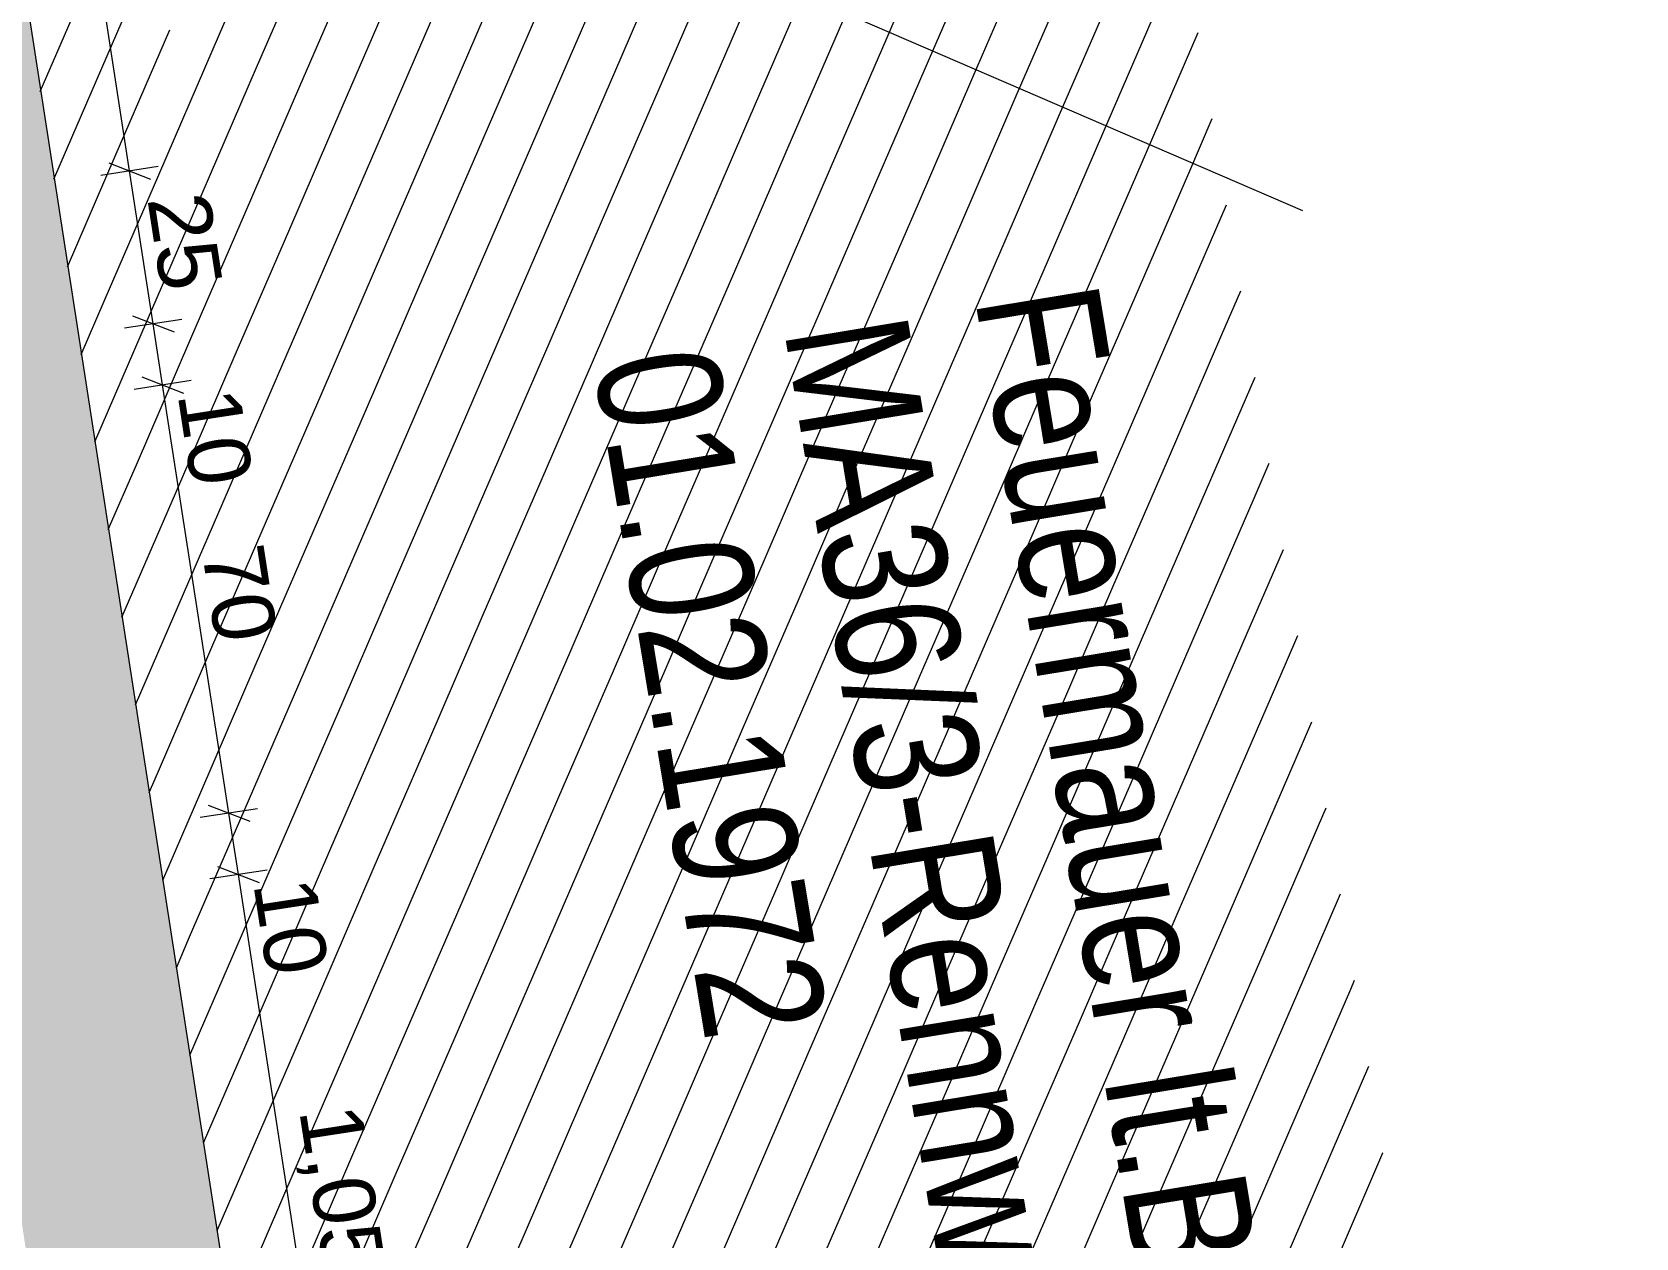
# Model space of a CAD drawing. Header units: millimetres. Extents: x 12535370 to 12566104, y 356204400 to 356234587.
# Drawn here: x 12555920 to 12558510, y 356216286 to 356218234 of the extents above; entities that cross this region are included whole.
import ezdxf
from ezdxf.enums import TextEntityAlignment as Align

# ---------------------------------------------------------------- set-up
doc = ezdxf.new("R2010")
doc.units = ezdxf.units.MM
doc.header["$MEASUREMENT"] = 0
doc.linetypes.add('Dot & Dashed', pattern=[6702.78, 3527.78, -1763.89, 0, -1411.11])
for name, color, linetype in [('New_015 Innenwände', 7, 'Continuous'), ('New_110 Bemassungen Ausführung', 7, 'Continuous'), ('New_290 Raster _ Achsen', 7, 'Continuous')]:
    doc.layers.add(name, color=color, linetype=linetype)
for name, color, linetype, lineweight in [('New_015 Innenwände_Pen_No__1', 7, 'Continuous', 13), ('New_110 Bemassungen Ausführung_Pen_No__1', 7, 'Continuous', 13), ('New_255 Plangrafiken_Pen_No__1', 7, 'Continuous', 13), ('New_255 Plangrafiken_Pen_No__39', 8, 'Continuous', 13), ('New_290 Raster _ Achsen_Pen_No__108', 7, 'Continuous', 13)]:
    doc.layers.add(name, color=color, linetype=linetype, lineweight=lineweight)
doc.styles.add('GENERATED_STYLE_1', font='arial.ttf')
doc.styles.add('GENERATED_STYLE_2', font='arial.ttf', dxfattribs={"width": 0.8})
doc.dimstyles.new('GENERATED_STYLE__1', dxfattribs={"dimtxt": 125, "dimasz": 47.5, "dimexe": 0.18, "dimexo": 2, "dimgap": 0, "dimtad": 1, "dimlfac": 0.001, "dimzin": 0, "dimdsep": 46, "dimtxsty": 'GENERATED_STYLE_1', "dimblk": 'ARROWHEAD_2', "dimblk1": 'ARROWHEAD_2', "dimblk2": 'ARROWHEAD_2', "dimcen": 0.09, "dimclrd": 7, "dimclre": 7, "dimclrt": 7, "dimadec": 0, "dimazin": 0, "dimtfac": 1, "dimtdec": 4, "dimtmove": 0, "dimatfit": 3, "dimfxl": 1, "dimtolj": 1, "dimtzin": 0, "dimarcsym": 0})
doc.dimstyles.new('GENERATED_STYLE__2', dxfattribs={"dimtxt": 100, "dimasz": 47.5, "dimexe": 0.18, "dimexo": 2, "dimgap": 0, "dimtad": 1, "dimlfac": 0.001, "dimzin": 0, "dimdsep": 46, "dimtxsty": 'GENERATED_STYLE_1', "dimblk": 'ARROWHEAD_2', "dimblk1": 'ARROWHEAD_2', "dimblk2": 'ARROWHEAD_2', "dimcen": 0.09, "dimclrd": 7, "dimclre": 7, "dimclrt": 7, "dimadec": 0, "dimazin": 0, "dimtfac": 1, "dimtdec": 4, "dimtmove": 0, "dimatfit": 3, "dimfxl": 1, "dimtolj": 1, "dimtzin": 0, "dimarcsym": 0})

# ---------------------------------------------------------------- blocks, each defined once
blk = doc.blocks.new('*X18', base_point=(12240439.2, 356160438.4))
at = {"layer": 'New_255 Plangrafiken_Pen_No__39', "color": 8, "linetype": 'Continuous', "lineweight": 13}
for p, q in [((12556808.6, 356218432.8), (12556720.5, 356218228.9)), ((12556808.6, 356218432.8), (12556720.5, 356218228.9)), ((12556300.1, 356218410.5), (12556212.1, 356218206.6)), ((12556300.1, 356218410.5), (12556212.1, 356218206.6)), ((12557387, 356218424.9), (12557298.9, 356218221)), ((12557387, 356218424.9), (12557298.9, 356218221)), ((12556878.6, 356218402.6), (12556790.5, 356218198.7)), ((12556878.6, 356218402.6), (12556790.5, 356218198.7)), ((12557457.1, 356218394.7), (12557369, 356218190.7)), ((12557457.1, 356218394.7), (12557369, 356218190.7)), ((12556370.2, 356218380.2), (12556282.1, 356218176.3)), ((12556370.2, 356218380.2), (12556282.1, 356218176.3)), ((12556948.7, 356218372.3), (12556860.6, 356218168.4)), ((12556948.7, 356218372.3), (12556860.6, 356218168.4)), ((12557527.1, 356218364.4), (12557439, 356218160.5)), ((12557527.1, 356218364.4), (12557439, 356218160.5)), ((12556440.2, 356218350), (12556352.2, 356218146.1)), ((12556440.2, 356218350), (12556352.2, 356218146.1)), ((12557018.7, 356218342.1), (12556930.6, 356218138.1)), ((12557018.7, 356218342.1), (12556930.6, 356218138.1)), ((12557597.2, 356218334.1), (12557509.1, 356218130.2)), ((12557597.2, 356218334.1), (12557509.1, 356218130.2)), ((12556510.3, 356218319.7), (12556422.2, 356218115.8)), ((12556510.3, 356218319.7), (12556422.2, 356218115.8)), ((12557088.8, 356218311.8), (12557000.7, 356218107.9)), ((12557088.8, 356218311.8), (12557000.7, 356218107.9)), ((12557667.2, 356218303.9), (12557579.1, 356218100)), ((12557667.2, 356218303.9), (12557579.1, 356218100)), ((12556001.9, 356218297.4), (12555932.7, 356218137.3)), ((12556001.9, 356218297.4), (12555932.7, 356218137.3)), ((12556580.4, 356218289.5), (12556492.3, 356218085.5)), ((12556580.4, 356218289.5), (12556492.3, 356218085.5)), ((12557158.8, 356218281.5), (12557070.7, 356218077.6)), ((12557158.8, 356218281.5), (12557070.7, 356218077.6)), ((12556071.9, 356218267.1), (12555983.9, 356218063.2)), ((12556071.9, 356218267.1), (12555983.9, 356218063.2)), ((12556650.4, 356218259.2), (12556562.3, 356218055.3)), ((12556650.4, 356218259.2), (12556562.3, 356218055.3)), ((12557228.9, 356218251.3), (12557140.8, 356218047.4)), ((12557228.9, 356218251.3), (12557140.8, 356218047.4)), ((12557737.3, 356218273.6), (12557649.2, 356218069.7)), ((12557737.3, 356218273.6), (12557649.2, 356218069.7)), ((12556142, 356218236.9), (12556053.9, 356218032.9)), ((12556142, 356218236.9), (12556053.9, 356218032.9)), ((12556720.5, 356218228.9), (12556632.4, 356218025)), ((12556720.5, 356218228.9), (12556632.4, 356218025)), ((12557802.8, 356218232.8), (12557719.3, 356218039.4)), ((12557802.8, 356218232.8), (12557719.3, 356218039.4)), ((12556212.1, 356218206.6), (12556124, 356218002.7)), ((12556212.1, 356218206.6), (12556124, 356218002.7)), ((12557298.9, 356218221), (12557210.8, 356218017.1)), ((12557298.9, 356218221), (12557210.8, 356218017.1)), ((12556282.1, 356218176.3), (12556194, 356217972.4)), ((12556282.1, 356218176.3), (12556194, 356217972.4)), ((12556790.5, 356218198.7), (12556702.4, 356217994.8)), ((12556790.5, 356218198.7), (12556702.4, 356217994.8)), ((12557369, 356218190.7), (12557280.9, 356217986.8)), ((12557369, 356218190.7), (12557280.9, 356217986.8)), ((12556860.6, 356218168.4), (12556772.5, 356217964.5)), ((12556860.6, 356218168.4), (12556772.5, 356217964.5)), ((12557439, 356218160.5), (12557351, 356217956.6)), ((12557439, 356218160.5), (12557351, 356217956.6)), ((12556352.2, 356218146.1), (12556264.1, 356217942.2)), ((12556352.2, 356218146.1), (12556264.1, 356217942.2)), ((12556930.6, 356218138.1), (12556842.5, 356217934.2)), ((12556930.6, 356218138.1), (12556842.5, 356217934.2)), ((12557509.1, 356218130.2), (12557421, 356217926.3)), ((12557509.1, 356218130.2), (12557421, 356217926.3)), ((12556422.2, 356218115.8), (12556334.1, 356217911.9)), ((12556422.2, 356218115.8), (12556334.1, 356217911.9)), ((12557000.7, 356218107.9), (12556912.6, 356217904)), ((12557000.7, 356218107.9), (12556912.6, 356217904)), ((12557579.1, 356218100), (12557491.1, 356217896)), ((12557579.1, 356218100), (12557491.1, 356217896)), ((12556492.3, 356218085.5), (12556404.2, 356217881.6)), ((12556492.3, 356218085.5), (12556404.2, 356217881.6)), ((12557070.7, 356218077.6), (12556982.7, 356217873.7)), ((12557070.7, 356218077.6), (12556982.7, 356217873.7)), ((12557649.2, 356218069.7), (12557561.1, 356217865.8)), ((12557649.2, 356218069.7), (12557561.1, 356217865.8)), ((12557825.8, 356218093.6), (12557789.3, 356218009.2)), ((12557825.8, 356218093.6), (12557789.3, 356218009.2)), ((12555983.9, 356218063.2), (12555954.7, 356217995.8)), ((12555983.9, 356218063.2), (12555954.7, 356217995.8)), ((12556562.3, 356218055.3), (12556474.2, 356217851.4)), ((12556562.3, 356218055.3), (12556474.2, 356217851.4)), ((12557140.8, 356218047.4), (12557052.7, 356217843.4)), ((12557140.8, 356218047.4), (12557052.7, 356217843.4)), ((12556053.9, 356218032.9), (12555976.7, 356217854.2)), ((12556053.9, 356218032.9), (12555976.7, 356217854.2)), ((12556632.4, 356218025), (12556544.3, 356217821.1)), ((12556632.4, 356218025), (12556544.3, 356217821.1)), ((12557719.3, 356218039.4), (12557631.2, 356217835.5)), ((12557719.3, 356218039.4), (12557631.2, 356217835.5)), ((12556124, 356218002.7), (12556035.9, 356217798.8)), ((12556124, 356218002.7), (12556035.9, 356217798.8)), ((12556702.4, 356217994.8), (12556614.3, 356217790.8)), ((12556702.4, 356217994.8), (12556614.3, 356217790.8)), ((12557210.8, 356218017.1), (12557122.8, 356217813.2)), ((12557210.8, 356218017.1), (12557122.8, 356217813.2)), ((12557789.3, 356218009.2), (12557701.2, 356217805.3)), ((12557789.3, 356218009.2), (12557701.2, 356217805.3)), ((12556194, 356217972.4), (12556105.9, 356217768.5)), ((12556194, 356217972.4), (12556105.9, 356217768.5)), ((12557280.9, 356217986.8), (12557192.8, 356217782.9)), ((12557280.9, 356217986.8), (12557192.8, 356217782.9)), ((12556264.1, 356217942.2), (12556176, 356217738.2)), ((12556264.1, 356217942.2), (12556176, 356217738.2)), ((12556772.5, 356217964.5), (12556684.4, 356217760.6)), ((12556772.5, 356217964.5), (12556684.4, 356217760.6)), ((12557351, 356217956.6), (12557262.9, 356217752.7)), ((12557351, 356217956.6), (12557262.9, 356217752.7)), ((12557848.8, 356217954.4), (12557771.3, 356217775)), ((12557848.8, 356217954.4), (12557771.3, 356217775)), ((12556842.5, 356217934.2), (12556754.5, 356217730.3)), ((12556842.5, 356217934.2), (12556754.5, 356217730.3)), ((12557421, 356217926.3), (12557332.9, 356217722.4)), ((12557421, 356217926.3), (12557332.9, 356217722.4)), ((12556334.1, 356217911.9), (12556246, 356217708)), ((12556334.1, 356217911.9), (12556246, 356217708)), ((12556912.6, 356217904), (12556824.5, 356217700.1)), ((12556912.6, 356217904), (12556824.5, 356217700.1)), ((12557491.1, 356217896), (12557403, 356217692.1)), ((12557491.1, 356217896), (12557403, 356217692.1)), ((12556404.2, 356217881.6), (12556316.1, 356217677.7)), ((12556404.2, 356217881.6), (12556316.1, 356217677.7)), ((12556982.7, 356217873.7), (12556894.6, 356217669.8)), ((12556982.7, 356217873.7), (12556894.6, 356217669.8)), ((12557561.1, 356217865.8), (12557473, 356217661.9)), ((12557561.1, 356217865.8), (12557473, 356217661.9)), ((12556474.2, 356217851.4), (12556386.2, 356217647.5)), ((12556474.2, 356217851.4), (12556386.2, 356217647.5)), ((12557052.7, 356217843.4), (12556964.6, 356217639.5)), ((12557052.7, 356217843.4), (12556964.6, 356217639.5)), ((12556544.3, 356217821.1), (12556456.2, 356217617.2)), ((12556544.3, 356217821.1), (12556456.2, 356217617.2)), ((12557122.8, 356217813.2), (12557034.7, 356217609.3)), ((12557122.8, 356217813.2), (12557034.7, 356217609.3)), ((12557631.2, 356217835.5), (12557543.1, 356217631.6)), ((12557631.2, 356217835.5), (12557543.1, 356217631.6)), ((12557871.8, 356217815.2), (12557841.3, 356217744.7)), ((12557871.8, 356217815.2), (12557841.3, 356217744.7)), ((12556035.9, 356217798.8), (12555998.7, 356217712.6)), ((12556035.9, 356217798.8), (12555998.7, 356217712.6)), ((12556614.3, 356217790.8), (12556526.3, 356217586.9)), ((12556614.3, 356217790.8), (12556526.3, 356217586.9)), ((12557701.2, 356217805.3), (12557613.1, 356217601.3)), ((12557701.2, 356217805.3), (12557613.1, 356217601.3)), ((12556105.9, 356217768.5), (12556020.6, 356217571.1)), ((12556105.9, 356217768.5), (12556020.6, 356217571.1)), ((12556684.4, 356217760.6), (12556596.3, 356217556.7)), ((12556684.4, 356217760.6), (12556596.3, 356217556.7)), ((12557192.8, 356217782.9), (12557104.7, 356217579)), ((12557192.8, 356217782.9), (12557104.7, 356217579)), ((12557771.3, 356217775), (12557683.2, 356217571.1)), ((12557771.3, 356217775), (12557683.2, 356217571.1)), ((12556176, 356217738.2), (12556087.9, 356217534.3)), ((12556176, 356217738.2), (12556087.9, 356217534.3)), ((12557262.9, 356217752.7), (12557174.8, 356217548.7)), ((12557262.9, 356217752.7), (12557174.8, 356217548.7)), ((12557841.3, 356217744.7), (12557753.2, 356217540.8)), ((12557841.3, 356217744.7), (12557753.2, 356217540.8)), ((12556246, 356217708), (12556158, 356217504.1)), ((12556246, 356217708), (12556158, 356217504.1)), ((12556754.5, 356217730.3), (12556666.4, 356217526.4)), ((12556754.5, 356217730.3), (12556666.4, 356217526.4)), ((12557332.9, 356217722.4), (12557244.8, 356217518.5)), ((12557332.9, 356217722.4), (12557244.8, 356217518.5)), ((12556824.5, 356217700.1), (12556736.4, 356217496.1)), ((12556824.5, 356217700.1), (12556736.4, 356217496.1)), ((12557403, 356217692.1), (12557314.9, 356217488.2)), ((12557403, 356217692.1), (12557314.9, 356217488.2)), ((12556316.1, 356217677.7), (12556228, 356217473.8)), ((12556316.1, 356217677.7), (12556228, 356217473.8)), ((12556894.6, 356217669.8), (12556806.5, 356217465.9)), ((12556894.6, 356217669.8), (12556806.5, 356217465.9)), ((12557473, 356217661.9), (12557384.9, 356217458)), ((12557473, 356217661.9), (12557384.9, 356217458)), ((12557894.8, 356217676), (12557823.3, 356217510.6)), ((12557894.8, 356217676), (12557823.3, 356217510.6)), ((12556386.2, 356217647.5), (12556298.1, 356217443.5)), ((12556386.2, 356217647.5), (12556298.1, 356217443.5)), ((12556964.6, 356217639.5), (12556876.5, 356217435.6)), ((12556964.6, 356217639.5), (12556876.5, 356217435.6)), ((12557543.1, 356217631.6), (12557455, 356217427.7)), ((12557543.1, 356217631.6), (12557455, 356217427.7)), ((12556456.2, 356217617.2), (12556368.1, 356217413.3)), ((12556456.2, 356217617.2), (12556368.1, 356217413.3)), ((12557034.7, 356217609.3), (12556946.6, 356217405.4)), ((12557034.7, 356217609.3), (12556946.6, 356217405.4)), ((12556526.3, 356217586.9), (12556438.2, 356217383)), ((12556526.3, 356217586.9), (12556438.2, 356217383)), ((12557104.7, 356217579), (12557016.6, 356217375.1)), ((12557104.7, 356217579), (12557016.6, 356217375.1)), ((12557613.1, 356217601.3), (12557525.1, 356217397.4)), ((12557613.1, 356217601.3), (12557525.1, 356217397.4)), ((12556596.3, 356217556.7), (12556508.2, 356217352.8)), ((12556596.3, 356217556.7), (12556508.2, 356217352.8)), ((12557683.2, 356217571.1), (12557595.1, 356217367.2)), ((12557683.2, 356217571.1), (12557595.1, 356217367.2)), ((12556087.9, 356217534.3), (12556042.6, 356217429.5)), ((12556087.9, 356217534.3), (12556042.6, 356217429.5)), ((12556666.4, 356217526.4), (12556578.3, 356217322.5)), ((12556666.4, 356217526.4), (12556578.3, 356217322.5)), ((12557174.8, 356217548.7), (12557086.7, 356217344.8)), ((12557174.8, 356217548.7), (12557086.7, 356217344.8)), ((12557753.2, 356217540.8), (12557665.2, 356217336.9)), ((12557753.2, 356217540.8), (12557665.2, 356217336.9)), ((12557917.8, 356217536.8), (12557893.4, 356217480.3)), ((12557917.8, 356217536.8), (12557893.4, 356217480.3)), ((12556158, 356217504.1), (12556069.9, 356217300.2)), ((12556158, 356217504.1), (12556069.9, 356217300.2)), ((12557244.8, 356217518.5), (12557156.8, 356217314.6)), ((12557244.8, 356217518.5), (12557156.8, 356217314.6)), ((12557823.3, 356217510.6), (12557735.2, 356217306.6)), ((12557823.3, 356217510.6), (12557735.2, 356217306.6)), ((12556228, 356217473.8), (12556139.9, 356217269.9)), ((12556228, 356217473.8), (12556139.9, 356217269.9)), ((12556736.4, 356217496.1), (12556648.3, 356217292.2)), ((12556736.4, 356217496.1), (12556648.3, 356217292.2)), ((12557314.9, 356217488.2), (12557226.8, 356217284.3)), ((12557314.9, 356217488.2), (12557226.8, 356217284.3)), ((12557893.4, 356217480.3), (12557805.3, 356217276.4)), ((12557893.4, 356217480.3), (12557805.3, 356217276.4)), ((12556806.5, 356217465.9), (12556718.4, 356217262)), ((12556806.5, 356217465.9), (12556718.4, 356217262)), ((12557384.9, 356217458), (12557296.9, 356217254)), ((12557384.9, 356217458), (12557296.9, 356217254)), ((12556298.1, 356217443.5), (12556210, 356217239.6)), ((12556298.1, 356217443.5), (12556210, 356217239.6)), ((12556876.5, 356217435.6), (12556788.4, 356217231.7)), ((12556876.5, 356217435.6), (12556788.4, 356217231.7)), ((12557455, 356217427.7), (12557366.9, 356217223.8)), ((12557455, 356217427.7), (12557366.9, 356217223.8)), ((12556368.1, 356217413.3), (12556280, 356217209.4)), ((12556368.1, 356217413.3), (12556280, 356217209.4)), ((12556946.6, 356217405.4), (12556858.5, 356217201.4)), ((12556946.6, 356217405.4), (12556858.5, 356217201.4)), ((12557525.1, 356217397.4), (12557437, 356217193.5)), ((12557525.1, 356217397.4), (12557437, 356217193.5)), ((12557940.8, 356217397.6), (12557875.3, 356217246.1)), ((12557940.8, 356217397.6), (12557875.3, 356217246.1)), ((12556438.2, 356217383), (12556350.1, 356217179.1)), ((12556438.2, 356217383), (12556350.1, 356217179.1)), ((12557016.6, 356217375.1), (12556928.6, 356217171.2)), ((12557016.6, 356217375.1), (12556928.6, 356217171.2)), ((12556508.2, 356217352.8), (12556420.1, 356217148.8)), ((12556508.2, 356217352.8), (12556420.1, 356217148.8)), ((12557086.7, 356217344.8), (12556998.6, 356217140.9)), ((12557086.7, 356217344.8), (12556998.6, 356217140.9)), ((12557595.1, 356217367.2), (12557507, 356217163.3)), ((12557595.1, 356217367.2), (12557507, 356217163.3)), ((12556578.3, 356217322.5), (12556490.2, 356217118.6)), ((12556578.3, 356217322.5), (12556490.2, 356217118.6)), ((12557665.2, 356217336.9), (12557577.1, 356217133)), ((12557665.2, 356217336.9), (12557577.1, 356217133)), ((12556069.9, 356217300.2), (12556064.6, 356217287.9)), ((12556069.9, 356217300.2), (12556064.6, 356217287.9)), ((12557156.8, 356217314.6), (12557068.7, 356217110.7)), ((12557156.8, 356217314.6), (12557068.7, 356217110.7)), ((12557735.2, 356217306.6), (12557647.1, 356217102.7)), ((12557735.2, 356217306.6), (12557647.1, 356217102.7)), ((12556139.9, 356217269.9), (12556086.6, 356217146.4)), ((12556139.9, 356217269.9), (12556086.6, 356217146.4)), ((12556648.3, 356217292.2), (12556560.3, 356217088.3)), ((12556648.3, 356217292.2), (12556560.3, 356217088.3)), ((12557226.8, 356217284.3), (12557138.7, 356217080.4)), ((12557226.8, 356217284.3), (12557138.7, 356217080.4)), ((12557805.3, 356217276.4), (12557717.2, 356217072.5)), ((12557805.3, 356217276.4), (12557717.2, 356217072.5)), ((12556718.4, 356217262), (12556630.3, 356217058.1)), ((12556718.4, 356217262), (12556630.3, 356217058.1)), ((12557296.9, 356217254), (12557208.8, 356217050.1)), ((12557296.9, 356217254), (12557208.8, 356217050.1)), ((12557875.3, 356217246.1), (12557787.2, 356217042.2)), ((12557875.3, 356217246.1), (12557787.2, 356217042.2)), ((12557963.8, 356217258.4), (12557945.4, 356217215.9)), ((12557963.8, 356217258.4), (12557945.4, 356217215.9)), ((12556210, 356217239.6), (12556121.9, 356217035.7)), ((12556210, 356217239.6), (12556121.9, 356217035.7)), ((12556788.4, 356217231.7), (12556700.4, 356217027.8)), ((12556788.4, 356217231.7), (12556700.4, 356217027.8)), ((12557366.9, 356217223.8), (12557278.8, 356217019.9)), ((12557366.9, 356217223.8), (12557278.8, 356217019.9)), ((12557945.4, 356217215.9), (12557857.3, 356217011.9)), ((12557945.4, 356217215.9), (12557857.3, 356217011.9)), ((12556280, 356217209.4), (12556191.9, 356217005.5)), ((12556280, 356217209.4), (12556191.9, 356217005.5)), ((12556858.5, 356217201.4), (12556770.4, 356216997.5)), ((12556858.5, 356217201.4), (12556770.4, 356216997.5)), ((12557437, 356217193.5), (12557348.9, 356216989.6)), ((12557437, 356217193.5), (12557348.9, 356216989.6)), ((12556350.1, 356217179.1), (12556262, 356216975.2)), ((12556350.1, 356217179.1), (12556262, 356216975.2)), ((12556928.6, 356217171.2), (12556840.5, 356216967.3)), ((12556928.6, 356217171.2), (12556840.5, 356216967.3)), ((12557507, 356217163.3), (12557418.9, 356216959.3)), ((12557507, 356217163.3), (12557418.9, 356216959.3)), ((12556420.1, 356217148.8), (12556332.1, 356216944.9)), ((12556420.1, 356217148.8), (12556332.1, 356216944.9)), ((12556998.6, 356217140.9), (12556910.5, 356216937)), ((12556998.6, 356217140.9), (12556910.5, 356216937)), ((12556490.2, 356217118.6), (12556402.1, 356216914.7)), ((12556490.2, 356217118.6), (12556402.1, 356216914.7)), ((12557577.1, 356217133), (12557489, 356216929.1)), ((12557577.1, 356217133), (12557489, 356216929.1)), ((12557986.8, 356217119.2), (12557927.3, 356216981.7)), ((12557986.8, 356217119.2), (12557927.3, 356216981.7)), ((12556560.3, 356217088.3), (12556472.2, 356216884.4)), ((12556560.3, 356217088.3), (12556472.2, 356216884.4)), ((12557068.7, 356217110.7), (12556980.6, 356216906.7)), ((12557068.7, 356217110.7), (12556980.6, 356216906.7)), ((12557647.1, 356217102.7), (12557559, 356216898.8)), ((12557647.1, 356217102.7), (12557559, 356216898.8)), ((12557138.7, 356217080.4), (12557050.6, 356216876.5)), ((12557138.7, 356217080.4), (12557050.6, 356216876.5)), ((12557717.2, 356217072.5), (12557629.1, 356216868.6)), ((12557717.2, 356217072.5), (12557629.1, 356216868.6)), ((12556121.9, 356217035.7), (12556108.5, 356217004.8)), ((12556121.9, 356217035.7), (12556108.5, 356217004.8)), ((12556630.3, 356217058.1), (12556542.2, 356216854.2)), ((12556630.3, 356217058.1), (12556542.2, 356216854.2)), ((12557208.8, 356217050.1), (12557120.7, 356216846.2)), ((12557208.8, 356217050.1), (12557120.7, 356216846.2)), ((12557787.2, 356217042.2), (12557699.2, 356216838.3)), ((12557787.2, 356217042.2), (12557699.2, 356216838.3)), ((12556700.4, 356217027.8), (12556612.3, 356216823.9)), ((12556700.4, 356217027.8), (12556612.3, 356216823.9)), ((12557278.8, 356217019.9), (12557190.7, 356216816)), ((12557278.8, 356217019.9), (12557190.7, 356216816)), ((12557857.3, 356217011.9), (12557769.2, 356216808)), ((12557857.3, 356217011.9), (12557769.2, 356216808)), ((12556191.9, 356217005.5), (12556130.5, 356216863.2)), ((12556191.9, 356217005.5), (12556130.5, 356216863.2)), ((12556770.4, 356216997.5), (12556682.3, 356216793.6)), ((12556770.4, 356216997.5), (12556682.3, 356216793.6)), ((12557348.9, 356216989.6), (12557260.8, 356216785.7)), ((12557348.9, 356216989.6), (12557260.8, 356216785.7)), ((12557927.3, 356216981.7), (12557839.3, 356216777.8)), ((12557927.3, 356216981.7), (12557839.3, 356216777.8)), ((12556262, 356216975.2), (12556173.9, 356216771.3)), ((12556262, 356216975.2), (12556173.9, 356216771.3)), ((12556840.5, 356216967.3), (12556752.4, 356216763.4)), ((12556840.5, 356216967.3), (12556752.4, 356216763.4)), ((12557418.9, 356216959.3), (12557330.9, 356216755.4)), ((12557418.9, 356216959.3), (12557330.9, 356216755.4)), ((12558009.8, 356216980), (12557997.4, 356216951.4)), ((12558009.8, 356216980), (12557997.4, 356216951.4)), ((12556332.1, 356216944.9), (12556244, 356216741)), ((12556332.1, 356216944.9), (12556244, 356216741)), ((12556910.5, 356216937), (12556822.4, 356216733.1)), ((12556910.5, 356216937), (12556822.4, 356216733.1)), ((12557997.4, 356216951.4), (12557909.3, 356216747.5)), ((12557997.4, 356216951.4), (12557909.3, 356216747.5)), ((12556402.1, 356216914.7), (12556314, 356216710.8)), ((12556402.1, 356216914.7), (12556314, 356216710.8)), ((12556980.6, 356216906.7), (12556892.5, 356216702.8)), ((12556980.6, 356216906.7), (12556892.5, 356216702.8)), ((12557489, 356216929.1), (12557400.9, 356216725.2)), ((12557489, 356216929.1), (12557400.9, 356216725.2)), ((12556472.2, 356216884.4), (12556384.1, 356216680.5)), ((12556472.2, 356216884.4), (12556384.1, 356216680.5)), ((12557559, 356216898.8), (12557471, 356216694.9)), ((12557559, 356216898.8), (12557471, 356216694.9)), ((12556542.2, 356216854.2), (12556454.1, 356216650.2)), ((12556542.2, 356216854.2), (12556454.1, 356216650.2)), ((12557050.6, 356216876.5), (12556962.5, 356216672.6)), ((12557050.6, 356216876.5), (12556962.5, 356216672.6)), ((12557629.1, 356216868.6), (12557541, 356216664.7)), ((12557629.1, 356216868.6), (12557541, 356216664.7)), ((12557120.7, 356216846.2), (12557032.6, 356216642.3)), ((12557120.7, 356216846.2), (12557032.6, 356216642.3)), ((12557699.2, 356216838.3), (12557611.1, 356216634.4)), ((12557699.2, 356216838.3), (12557611.1, 356216634.4)), ((12558032.7, 356216840.8), (12557979.4, 356216717.2)), ((12558032.7, 356216840.8), (12557979.4, 356216717.2)), ((12556612.3, 356216823.9), (12556524.2, 356216620)), ((12556612.3, 356216823.9), (12556524.2, 356216620)), ((12557190.7, 356216816), (12557102.7, 356216612.1)), ((12557190.7, 356216816), (12557102.7, 356216612.1)), ((12557769.2, 356216808), (12557681.1, 356216604.1)), ((12557769.2, 356216808), (12557681.1, 356216604.1)), ((12556682.3, 356216793.6), (12556594.2, 356216589.7)), ((12556682.3, 356216793.6), (12556594.2, 356216589.7)), ((12557260.8, 356216785.7), (12557172.7, 356216581.8)), ((12557260.8, 356216785.7), (12557172.7, 356216581.8)), ((12557839.3, 356216777.8), (12557751.2, 356216573.9)), ((12557839.3, 356216777.8), (12557751.2, 356216573.9)), ((12556173.9, 356216771.3), (12556152.5, 356216721.7)), ((12556173.9, 356216771.3), (12556152.5, 356216721.7)), ((12556752.4, 356216763.4), (12556664.3, 356216559.5)), ((12556752.4, 356216763.4), (12556664.3, 356216559.5)), ((12557330.9, 356216755.4), (12557242.8, 356216551.5)), ((12557330.9, 356216755.4), (12557242.8, 356216551.5)), ((12556244, 356216741), (12556174.5, 356216580.1)), ((12556244, 356216741), (12556174.5, 356216580.1)), ((12556822.4, 356216733.1), (12556734.4, 356216529.2)), ((12556822.4, 356216733.1), (12556734.4, 356216529.2)), ((12557400.9, 356216725.2), (12557312.8, 356216521.3)), ((12557400.9, 356216725.2), (12557312.8, 356216521.3)), ((12557909.3, 356216747.5), (12557821.2, 356216543.6)), ((12557909.3, 356216747.5), (12557821.2, 356216543.6)), ((12556314, 356216710.8), (12556225.9, 356216506.9)), ((12556314, 356216710.8), (12556225.9, 356216506.9)), ((12556892.5, 356216702.8), (12556804.4, 356216498.9)), ((12556892.5, 356216702.8), (12556804.4, 356216498.9)), ((12557979.4, 356216717.2), (12557891.3, 356216513.3)), ((12557979.4, 356216717.2), (12557891.3, 356216513.3)), ((12558055.7, 356216701.6), (12558049.4, 356216687)), ((12558055.7, 356216701.6), (12558049.4, 356216687)), ((12556384.1, 356216680.5), (12556296, 356216476.6)), ((12556384.1, 356216680.5), (12556296, 356216476.6)), ((12556962.5, 356216672.6), (12556874.5, 356216468.7)), ((12556962.5, 356216672.6), (12556874.5, 356216468.7)), ((12557471, 356216694.9), (12557382.9, 356216491)), ((12557471, 356216694.9), (12557382.9, 356216491)), ((12558049.4, 356216687), (12557961.3, 356216483.1)), ((12558049.4, 356216687), (12557961.3, 356216483.1)), ((12556454.1, 356216650.2), (12556366, 356216446.3)), ((12556454.1, 356216650.2), (12556366, 356216446.3)), ((12557541, 356216664.7), (12557452.9, 356216460.7)), ((12557541, 356216664.7), (12557452.9, 356216460.7)), ((12556524.2, 356216620), (12556436.1, 356216416.1)), ((12556524.2, 356216620), (12556436.1, 356216416.1)), ((12557032.6, 356216642.3), (12556944.5, 356216438.4)), ((12557032.6, 356216642.3), (12556944.5, 356216438.4)), ((12557611.1, 356216634.4), (12557523, 356216430.5)), ((12557611.1, 356216634.4), (12557523, 356216430.5)), ((12557102.7, 356216612.1), (12557014.6, 356216408.1)), ((12557102.7, 356216612.1), (12557014.6, 356216408.1)), ((12557681.1, 356216604.1), (12557593, 356216400.2)), ((12557681.1, 356216604.1), (12557593, 356216400.2)), ((12556594.2, 356216589.7), (12556506.2, 356216385.8)), ((12556594.2, 356216589.7), (12556506.2, 356216385.8)), ((12557172.7, 356216581.8), (12557084.6, 356216377.9)), ((12557172.7, 356216581.8), (12557084.6, 356216377.9)), ((12557751.2, 356216573.9), (12557663.1, 356216370)), ((12557751.2, 356216573.9), (12557663.1, 356216370)), ((12556664.3, 356216559.5), (12556576.2, 356216355.5)), ((12556664.3, 356216559.5), (12556576.2, 356216355.5)), ((12557242.8, 356216551.5), (12557154.7, 356216347.6)), ((12557242.8, 356216551.5), (12557154.7, 356216347.6)), ((12557821.2, 356216543.6), (12557733.1, 356216339.7)), ((12557821.2, 356216543.6), (12557733.1, 356216339.7)), ((12558078.7, 356216562.4), (12558031.4, 356216452.8)), ((12558078.7, 356216562.4), (12558031.4, 356216452.8)), ((12556734.4, 356216529.2), (12556646.3, 356216325.3)), ((12556734.4, 356216529.2), (12556646.3, 356216325.3)), ((12557312.8, 356216521.3), (12557224.7, 356216317.4)), ((12557312.8, 356216521.3), (12557224.7, 356216317.4)), ((12556225.9, 356216506.9), (12556196.4, 356216438.5)), ((12556225.9, 356216506.9), (12556196.4, 356216438.5)), ((12556804.4, 356216498.9), (12556716.3, 356216295)), ((12556804.4, 356216498.9), (12556716.3, 356216295)), ((12557382.9, 356216491), (12557294.8, 356216287.1)), ((12557382.9, 356216491), (12557294.8, 356216287.1)), ((12557891.3, 356216513.3), (12557803.2, 356216309.4)), ((12557891.3, 356216513.3), (12557803.2, 356216309.4)), ((12556296, 356216476.6), (12556218.4, 356216297)), ((12556296, 356216476.6), (12556218.4, 356216297)), ((12556874.5, 356216468.7), (12556786.4, 356216264.8)), ((12556874.5, 356216468.7), (12556786.4, 356216264.8)), ((12557961.3, 356216483.1), (12557873.3, 356216279.2)), ((12557961.3, 356216483.1), (12557873.3, 356216279.2)), ((12556366, 356216446.3), (12556278, 356216242.4)), ((12556366, 356216446.3), (12556278, 356216242.4)), ((12556944.5, 356216438.4), (12556856.4, 356216234.5)), ((12556944.5, 356216438.4), (12556856.4, 356216234.5)), ((12557452.9, 356216460.7), (12557364.8, 356216256.8)), ((12557452.9, 356216460.7), (12557364.8, 356216256.8)), ((12558031.4, 356216452.8), (12557943.3, 356216248.9)), ((12558031.4, 356216452.8), (12557943.3, 356216248.9)), ((12556436.1, 356216416.1), (12556348, 356216212.2)), ((12556436.1, 356216416.1), (12556348, 356216212.2)), ((12557523, 356216430.5), (12557434.9, 356216226.6)), ((12557523, 356216430.5), (12557434.9, 356216226.6)), ((12558101.4, 356216422.6), (12558013.4, 356216218.6)), ((12558101.4, 356216422.6), (12558013.4, 356216218.6)), ((12558101.7, 356216423.2), (12558101.4, 356216422.6)), ((12558101.7, 356216423.2), (12558101.4, 356216422.6)), ((12556506.2, 356216385.8), (12556418.1, 356216181.9)), ((12556506.2, 356216385.8), (12556418.1, 356216181.9)), ((12557014.6, 356216408.1), (12556926.5, 356216204.2)), ((12557014.6, 356216408.1), (12556926.5, 356216204.2)), ((12557593, 356216400.2), (12557505, 356216196.3)), ((12557593, 356216400.2), (12557505, 356216196.3)), ((12557084.6, 356216377.9), (12556996.5, 356216174)), ((12557084.6, 356216377.9), (12556996.5, 356216174)), ((12557663.1, 356216370), (12557575, 356216166)), ((12557663.1, 356216370), (12557575, 356216166)), ((12556576.2, 356216355.5), (12556488.1, 356216151.6)), ((12556576.2, 356216355.5), (12556488.1, 356216151.6)), ((12557154.7, 356216347.6), (12557066.6, 356216143.7)), ((12557154.7, 356216347.6), (12557066.6, 356216143.7)), ((12557733.1, 356216339.7), (12557645.1, 356216135.8)), ((12557733.1, 356216339.7), (12557645.1, 356216135.8)), ((12556646.3, 356216325.3), (12556558.2, 356216121.4)), ((12556646.3, 356216325.3), (12556558.2, 356216121.4)), ((12557224.7, 356216317.4), (12557136.6, 356216113.4)), ((12557224.7, 356216317.4), (12557136.6, 356216113.4)), ((12557803.2, 356216309.4), (12557715.1, 356216105.5)), ((12557803.2, 356216309.4), (12557715.1, 356216105.5)), ((12556716.3, 356216295), (12556628.2, 356216091.1)), ((12556716.3, 356216295), (12556628.2, 356216091.1)), ((12557294.8, 356216287.1), (12557206.7, 356216083.2)), ((12557294.8, 356216287.1), (12557206.7, 356216083.2))]:
    blk.add_line(p, q, dxfattribs=at)
blk = doc.blocks.new('Fill_1', base_point=(12240439.2, 356160438.4))
at = {"layer": 'New_255 Plangrafiken_Pen_No__39', "color": 8, "linetype": 'Continuous', "lineweight": 13}
blk.add_blockref('*X18', (12240439.2, 356160438.4), dxfattribs=at)
blk = doc.blocks.new('Wall_21', base_point=(12554855.5, 356223084.9))
at = {"layer": 'New_015 Innenwände', "linetype": 'Continuous', "lineweight": 0, "true_color": 0x000000}
h = blk.add_hatch(dxfattribs=at)
h.set_pattern_fill('BETON_BEWEHRT_SN46', color=18, style=0, pattern_type=2)
h.set_pattern_definition([(323.79149, (12240439.16, 356160438.36), (59.072554, 80.687257), [30, -20]), (323.79149, (12240468.69, 356160478.7), (59.072554, 80.687257), [100, 0])])
h.paths.add_polyline_path([(12554855.5, 356223084.9), (12557410, 356206567.5), (12557746.2, 356206422.3), (12555191.7, 356222939.6)])
at = {"layer": 'New_015 Innenwände_Pen_No__1', "color": 7, "linetype": 'Continuous', "lineweight": 13, "flags": 128}
blk.add_lwpolyline([(12557746.2, 356206422.3), (12555191.7, 356222939.6)], dxfattribs=at)
blk = doc.blocks.new('Standard grid marker[60]', base_point=(12541508.9, 356225057.5))
at = {"layer": 'New_290 Raster _ Achsen_Pen_No__108', "color": 7, "linetype": 'Dot & Dashed', "lineweight": 13}
blk.add_line((12542426.9, 356224660.9), (12563430.3, 356215587.8), dxfattribs=at)
at = {"layer": 'New_290 Raster _ Achsen_Pen_No__108', "color": 7, "lineweight": 13, "style": 'GENERATED_STYLE_1'}
for tag, p in [('AC_MarkerText_1_0', (12541391.5, 356225192.9)), ('AC_MarkerText_1_1', (12564552.3, 356215187.8))]:
    blk.add_attdef(tag, text='', height=150, rotation=336.6365, dxfattribs=at).set_placement(p, align=Align.TOP_CENTER)
blk = doc.blocks.new('*D244', base_point=(12240439.2, 356160438.4))
at = {"layer": 'New_110 Bemassungen Ausführung_Pen_No__1', "color": 7, "linetype": 'Continuous', "lineweight": 13, "transparency": 16777216}
for p, q in [((12557699.9, 356223836.6), (12557704.6, 356223806.4)), ((12557658.3, 356223799.2), (12557750.9, 356223813.5)), ((12557738.2, 356223793.3), (12557671, 356223819.4)), ((12557704.6, 356223806.4), (12560331.3, 356206822.1)), ((12560364.9, 356206809.1), (12560297.7, 356206835.2)), ((12560331.3, 356206822.1), (12560404.2, 356206351.1))]:
    blk.add_line(p, q, dxfattribs=at)
at = {"layer": 'New_110 Bemassungen Ausführung_Pen_No__1', "color": 7, "lineweight": 13, "transparency": 16777216, "insert": (12558975.5, 356215556.6), "char_height": 125, "attachment_point": 7, "rotation": 278.7915, "style": 'GENERATED_STYLE_1'}
blk.add_mtext('\\A1;{\\pql;\\fArial|b0|i0|c0|p0;\\W1.000000;17,18\\fArial|b0|i0|c0|p0;\\W1.000000;\\A1{\\H.66x;\\S5^  ;}}', dxfattribs=at)
blk = doc.blocks.new('ARROWHEAD_2')
at = {"color": 0, "linetype": 'Continuous', "lineweight": 0}
for p, q in [((-0.378, -0.655), (0.378, 0.655)), ((0, 0), (-1, 0))]:
    blk.add_line(p, q, dxfattribs=at)
blk = doc.blocks.new('*D245', base_point=(12240439.2, 356160438.4))
at = {"layer": 'New_110 Bemassungen Ausführung_Pen_No__1', "color": 7, "linetype": 'Continuous', "lineweight": 13, "transparency": 16777216}
for p, q in [((12557704.6, 356223806.4), (12560331.3, 356206822.1)), ((12560285, 356206815), (12560377.6, 356206829.3)), ((12560364.9, 356206809.1), (12560297.7, 356206835.2)), ((12560331.3, 356206822.1), (12560404.2, 356206351.1)), ((12560370.5, 356206364.2), (12560437.8, 356206338.1)), ((12560357.8, 356206343.9), (12560450.5, 356206358.3)), ((12560404.2, 356206351.1), (12560408.8, 356206320.9))]:
    blk.add_line(p, q, dxfattribs=at)
at = {"layer": 'New_110 Bemassungen Ausführung_Pen_No__1', "color": 7, "lineweight": 13, "transparency": 16777216, "insert": (12560366.1, 356206714.7), "char_height": 125, "attachment_point": 7, "rotation": 278.7915, "style": 'GENERATED_STYLE_1'}
blk.add_mtext('\\A1;{\\pql;\\fArial|b0|i0|c0|p0;\\W1.000000;47\\fArial|b0|i0|c0|p0;\\W1.000000;\\A1{\\H.66x;\\S5^  ;}}', dxfattribs=at)
blk = doc.blocks.new('*D284', base_point=(12240439.2, 356160438.4))
at = {"layer": 'New_110 Bemassungen Ausführung_Pen_No__1', "color": 7, "linetype": 'Continuous', "lineweight": 13, "transparency": 16777216}
for p, q in [((12551074.7, 356216170), (12550753.4, 356216308.8)), ((12551093.3, 356216213.1), (12551056.1, 356216127)), ((12551045.8, 356216148.5), (12551103.7, 356216191.6)), ((12556429.3, 356213856.9), (12551074.7, 356216170)), ((12556447.9, 356213900), (12556410.8, 356213813.9)), ((12556400.4, 356213835.4), (12556458.3, 356213878.5)), ((12556457.4, 356213844.8), (12556429.3, 356213856.9))]:
    blk.add_line(p, q, dxfattribs=at)
at = {"layer": 'New_110 Bemassungen Ausführung_Pen_No__1', "color": 7, "lineweight": 13, "transparency": 16777216, "insert": (12553568, 356215087.6), "char_height": 125, "attachment_point": 7, "rotation": 336.6365, "style": 'GENERATED_STYLE_1'}
blk.add_mtext('\\A1;{\\pql;\\fArial|b0|i0|c0|p0;\\W1.000000;5,83\\fArial|b0|i0|c0|p0;\\W1.000000;\\A1{\\H.66x;\\S5^  ;}}', dxfattribs=at)
blk = doc.blocks.new('*D327', base_point=(12240439.2, 356160438.4))
at = {"layer": 'New_110 Bemassungen Ausführung_Pen_No__1', "color": 7, "linetype": 'Continuous', "lineweight": 13, "transparency": 16777216}
for p, q in [((12556253.2, 356216872.8), (12556237.9, 356216971.9)), ((12556299.5, 356216880), (12556206.9, 356216865.6)), ((12556219.6, 356216885.9), (12556286.9, 356216859.7)), ((12556413.7, 356215835.1), (12556253.2, 356216872.8)), ((12556460, 356215842.3), (12556367.4, 356215828)), ((12556380.1, 356215848.2), (12556447.3, 356215822.1)), ((12556636.9, 356214391.7), (12556413.7, 356215835.1))]:
    blk.add_line(p, q, dxfattribs=at)
at = {"layer": 'New_110 Bemassungen Ausführung_Pen_No__1', "color": 7, "lineweight": 13, "transparency": 16777216, "char_height": 100, "attachment_point": 7, "rotation": 278.7915, "style": 'GENERATED_STYLE_1'}
for s, insert in [('\\A1;{\\pql;\\fArial|b0|i0|c0|p0;\\W1.000000;10}', (12556275.7, 356216858)), ('\\A1;{\\pql;\\fArial|b0|i0|c0|p0;\\W1.000000;1,05}', (12556332.8, 356216488.9))]:
    blk.add_mtext(s, dxfattribs=dict(at, insert=insert))
blk = doc.blocks.new('*D328', base_point=(12240439.2, 356160438.4))
at = {"layer": 'New_110 Bemassungen Ausführung_Pen_No__1', "color": 7, "linetype": 'Continuous', "lineweight": 13, "transparency": 16777216}
for p, q in [((12556237.9, 356216971.9), (12556130.9, 356217663.7)), ((12556204.3, 356216985), (12556271.5, 356216958.9)), ((12556284.2, 356216979.1), (12556191.6, 356216964.7)), ((12556253.2, 356216872.8), (12556237.9, 356216971.9)), ((12556299.5, 356216880), (12556206.9, 356216865.6)), ((12556219.6, 356216885.9), (12556286.9, 356216859.7))]:
    blk.add_line(p, q, dxfattribs=at)
blk = doc.blocks.new('*D329', base_point=(12240439.2, 356160438.4))
at = {"layer": 'New_110 Bemassungen Ausführung_Pen_No__1', "color": 7, "linetype": 'Continuous', "lineweight": 13, "transparency": 16777216}
for p, q in [((12556130.9, 356217663.7), (12556115.6, 356217762.5)), ((12556177.2, 356217670.8), (12556084.6, 356217656.5)), ((12556097.3, 356217676.7), (12556164.5, 356217650.6)), ((12556237.9, 356216971.9), (12556130.9, 356217663.7)), ((12556204.3, 356216985), (12556271.5, 356216958.9))]:
    blk.add_line(p, q, dxfattribs=at)
at = {"layer": 'New_110 Bemassungen Ausführung_Pen_No__1', "color": 7, "lineweight": 13, "transparency": 16777216, "char_height": 100, "attachment_point": 7, "rotation": 278.7915, "style": 'GENERATED_STYLE_1'}
for s, insert in [('\\A1;{\\pql;\\fArial|b0|i0|c0|p0;\\W1.000000;10}', (12556153.4, 356217648.9)), ('\\A1;{\\pql;\\fArial|b0|i0|c0|p0;\\W1.000000;70}', (12556192.5, 356217396.2))]:
    blk.add_mtext(s, dxfattribs=dict(at, insert=insert))
blk = doc.blocks.new('*D330', base_point=(12240439.2, 356160438.4))
at = {"layer": 'New_110 Bemassungen Ausführung_Pen_No__1', "color": 7, "linetype": 'Continuous', "lineweight": 13, "transparency": 16777216}
for p, q in [((12556115.6, 356217762.5), (12556077.4, 356218009.6)), ((12556161.9, 356217769.7), (12556069.3, 356217755.3)), ((12556082, 356217775.6), (12556149.3, 356217749.5)), ((12556130.9, 356217663.7), (12556115.6, 356217762.5)), ((12556097.3, 356217676.7), (12556164.5, 356217650.6))]:
    blk.add_line(p, q, dxfattribs=at)
blk = doc.blocks.new('*D331', base_point=(12240439.2, 356160438.4))
at = {"layer": 'New_110 Bemassungen Ausführung_Pen_No__1', "color": 7, "linetype": 'Continuous', "lineweight": 13, "transparency": 16777216}
for p, q in [((12556043.8, 356218022.6), (12556111.1, 356217996.5)), ((12556123.7, 356218016.7), (12556031.1, 356218002.4)), ((12556115.6, 356217762.5), (12556077.4, 356218009.6)), ((12556082, 356217775.6), (12556149.3, 356217749.5))]:
    blk.add_line(p, q, dxfattribs=at)
at = {"layer": 'New_110 Bemassungen Ausführung_Pen_No__1', "color": 7, "lineweight": 13, "transparency": 16777216, "insert": (12556104.6, 356217964.5), "char_height": 100, "attachment_point": 7, "rotation": 278.7915, "style": 'GENERATED_STYLE_1'}
blk.add_mtext('\\A1;{\\pql;\\fArial|b0|i0|c0|p0;\\W1.000000;25}', dxfattribs=at)
blk = doc.blocks.new('*D332', base_point=(12240439.2, 356160438.4))
at = {"layer": 'New_110 Bemassungen Ausführung_Pen_No__1', "color": 7, "linetype": 'Continuous', "lineweight": 13, "transparency": 16777216}
for p, q in [((12555878.8, 356219293.7), (12555706.9, 356220405.6)), ((12555925.1, 356219300.8), (12555832.5, 356219286.5)), ((12555845.2, 356219306.7), (12555912.5, 356219280.6)), ((12556077.4, 356218009.6), (12555878.8, 356219293.7)), ((12556043.8, 356218022.6), (12556111.1, 356217996.5)), ((12556123.7, 356218016.7), (12556031.1, 356218002.4))]:
    blk.add_line(p, q, dxfattribs=at)
at = {"layer": 'New_110 Bemassungen Ausführung_Pen_No__1', "color": 7, "lineweight": 13, "transparency": 16777216, "insert": (12555977.5, 356218786.6), "char_height": 100, "attachment_point": 7, "rotation": 278.7915, "style": 'GENERATED_STYLE_1'}
blk.add_mtext('\\A1;{\\pql;\\fArial|b0|i0|c0|p0;\\W1.000000;1,30}', dxfattribs=at)
blk = doc.blocks.new('*D347', base_point=(12240439.2, 356160438.4))
at = {"layer": 'New_110 Bemassungen Ausführung_Pen_No__1', "color": 7, "linetype": 'Continuous', "lineweight": 13, "transparency": 16777216}
for p, q in [((12555666.7, 356217721.9), (12555692.8, 356217789.2)), ((12555686.9, 356217709.2), (12555672.6, 356217801.8)), ((12555551.1, 356217767.2), (12555525, 356217700)), ((12555545.2, 356217687.3), (12555530.9, 356217779.9)), ((12555679.7, 356217755.5), (12555710, 356217760.2)), ((12555291, 356217695.4), (12555538, 356217733.6)), ((12555538, 356217733.6), (12555679.7, 356217755.5))]:
    blk.add_line(p, q, dxfattribs=at)
blk = doc.blocks.new('*D348', base_point=(12240439.2, 356160438.4))
at = {"layer": 'New_110 Bemassungen Ausführung_Pen_No__1', "color": 7, "linetype": 'Continuous', "lineweight": 13, "transparency": 16777216}
for p, q in [((12555666.7, 356217721.9), (12555692.8, 356217789.2)), ((12555679.7, 356217755.5), (12555710, 356217760.2))]:
    blk.add_line(p, q, dxfattribs=at)
blk = doc.blocks.new('*D349', base_point=(12240439.2, 356160438.4))
at = {"layer": 'New_110 Bemassungen Ausführung_Pen_No__1', "color": 7, "linetype": 'Continuous', "lineweight": 13, "transparency": 16777216}
for p, q in [((12555666.7, 356217721.9), (12555692.8, 356217789.2)), ((12555679.7, 356217755.5), (12555710, 356217760.2))]:
    blk.add_line(p, q, dxfattribs=at)
at = {"layer": 'New_110 Bemassungen Ausführung_Pen_No__1', "color": 7, "lineweight": 13, "transparency": 16777216, "insert": (12555695.4, 356217772.5), "char_height": 100, "attachment_point": 7, "rotation": 8.7915, "style": 'GENERATED_STYLE_1'}
blk.add_mtext('\\A1;{\\pql;\\fArial|b0|i0|c0|p0;\\W1.000000;14\\fArial|b0|i0|c0|p0;\\W1.000000;\\A1{\\H.66x;\\S5^  ;}}', dxfattribs=at)

msp = doc.modelspace()

# ---------------------------------------------------------------- block references
at = {"layer": 'New_015 Innenwände', "color": 7, "lineweight": 13}
msp.add_blockref('Wall_21', (12554855.533, 356223084.854), dxfattribs=at)
at = {"layer": 'New_255 Plangrafiken_Pen_No__39', "color": 8, "linetype": 'Continuous', "lineweight": 13}
msp.add_blockref('Fill_1', (12240439.157, 356160438.356), dxfattribs=at)
at = {"layer": 'New_290 Raster _ Achsen', "color": 7, "linetype": 'Continuous', "lineweight": 13}
msp.add_blockref('Standard grid marker[60]', (12541508.851, 356225057.46), dxfattribs=at)

# ---------------------------------------------------------------- texts
at = {"layer": 'New_255 Plangrafiken_Pen_No__1', "color": 7, "linetype": 'Continuous', "lineweight": 13, "insert": (12556823.331, 356217701.826), "char_height": 200, "attachment_point": 7, "rotation": 279.380775, "line_spacing_factor": 0.937161, "style": 'GENERATED_STYLE_2'}
msp.add_mtext('\\A1;{\\pql;\\fArial|b0|i0|c0|p0;\\W0.800000;Feuermauer lt.Beweilligung\\P\\pql;\\fArial|b0|i0|c0|p0;\\W0.800000;MA36/3-Rennweg 15/1/72 von\\P\\pql;\\fArial|b0|i0|c0|p0;\\W0.800000;01.02.1972}', dxfattribs=at)

# ---------------------------------------------------------------- dimensions: what is measured, and where the dimension line sits
at = {"layer": 'New_110 Bemassungen Ausführung', "color": 7, "linetype": 'Continuous', "lineweight": 13}
for base, p1, p2, angle, dimstyle, picture, middle, turn in [((12560331.309, 356206822.125), (12555119.464, 356223406.567), (12557746.181, 356206422.319), 278.791488, 'GENERATED_STYLE__1', '*D244', (12559124.553, 356215197.456), 278.791488), ((12560404.155, 356206351.108), (12557746.181, 356206422.319), (12557732.699, 356205937.951), 278.791488, 'GENERATED_STYLE__1', '*D245', (12560475.083, 356206464.984), 278.791488), ((12555878.816, 356219293.674), (12555508.76, 356217921.624), (12555353.136, 356219212.374), 98.791488, 'GENERATED_STYLE__2', '*D332', (12556046.679, 356218666.275), 278.791488), ((12551074.714, 356216170.045), (12556247.017, 356213434.866), (12551873.883, 356218020.045), 156.636458, 'GENERATED_STYLE__1', '*D284', (12553907.74, 356215041.54), 336.636458), ((12556077.411, 356218009.569), (12555547.147, 356217674.589), (12555508.76, 356217921.624), 98.791488, 'GENERATED_STYLE__2', '*D331', (12556165.667, 356217896.904), 278.791488), ((12556115.62, 356217762.507), (12555562.502, 356217575.775), (12555547.147, 356217674.589), 98.791488, 'GENERATED_STYLE__2', '*D330', (12556214.474, 356217581.321), 278.791488), ((12555679.748, 356217755.515), (12556132.786, 356214826.191), (12555688.918, 356217696.224), 8.791488, 'GENERATED_STYLE__2', '*D349', (12555665.094, 356217824.081), 8.791488), ((12555679.748, 356217755.515), (12555547.147, 356217674.589), (12556132.786, 356214826.191), 8.791488, 'GENERATED_STYLE__2', '*D347', (12555895.155, 356217859.662), 8.791488), ((12555679.748055249, 356217755.51535362), (12556132.78585529, 356214826.190874994), (12556132.78585529, 356214826.190874994), 8.791488349, 'GENERATED_STYLE__2', '*D348', (12555665.094356989, 356217824.081271172), 8.791488349), ((12556130.904, 356217663.681), (12555669.986, 356216884.076), (12555562.502, 356217575.775), 98.791488, 'GENERATED_STYLE__2', '*D329', (12556253.55, 356217328.66), 278.791488), ((12556237.892, 356216971.906), (12555685.385, 356216784.978), (12555669.986, 356216884.076), 98.791488, 'GENERATED_STYLE__2', '*D328', (12556336.789, 356216790.436), 278.791488), ((12556253.219, 356216872.797), (12555990.992, 356215769.759), (12555685.385, 356216784.978), 98.791488, 'GENERATED_STYLE__2', '*D327', (12556402.026, 356216368.619), 278.791488)]:
    dim = msp.add_linear_dim(base=base, p1=p1, p2=p2, angle=angle, dimstyle=dimstyle, dxfattribs=at)
    dim.commit()
    dim.dimension.update_dxf_attribs({"geometry": picture, "text_midpoint": middle, "dimtype": 160, "text_rotation": turn})

doc.saveas('drawing.dxf')
